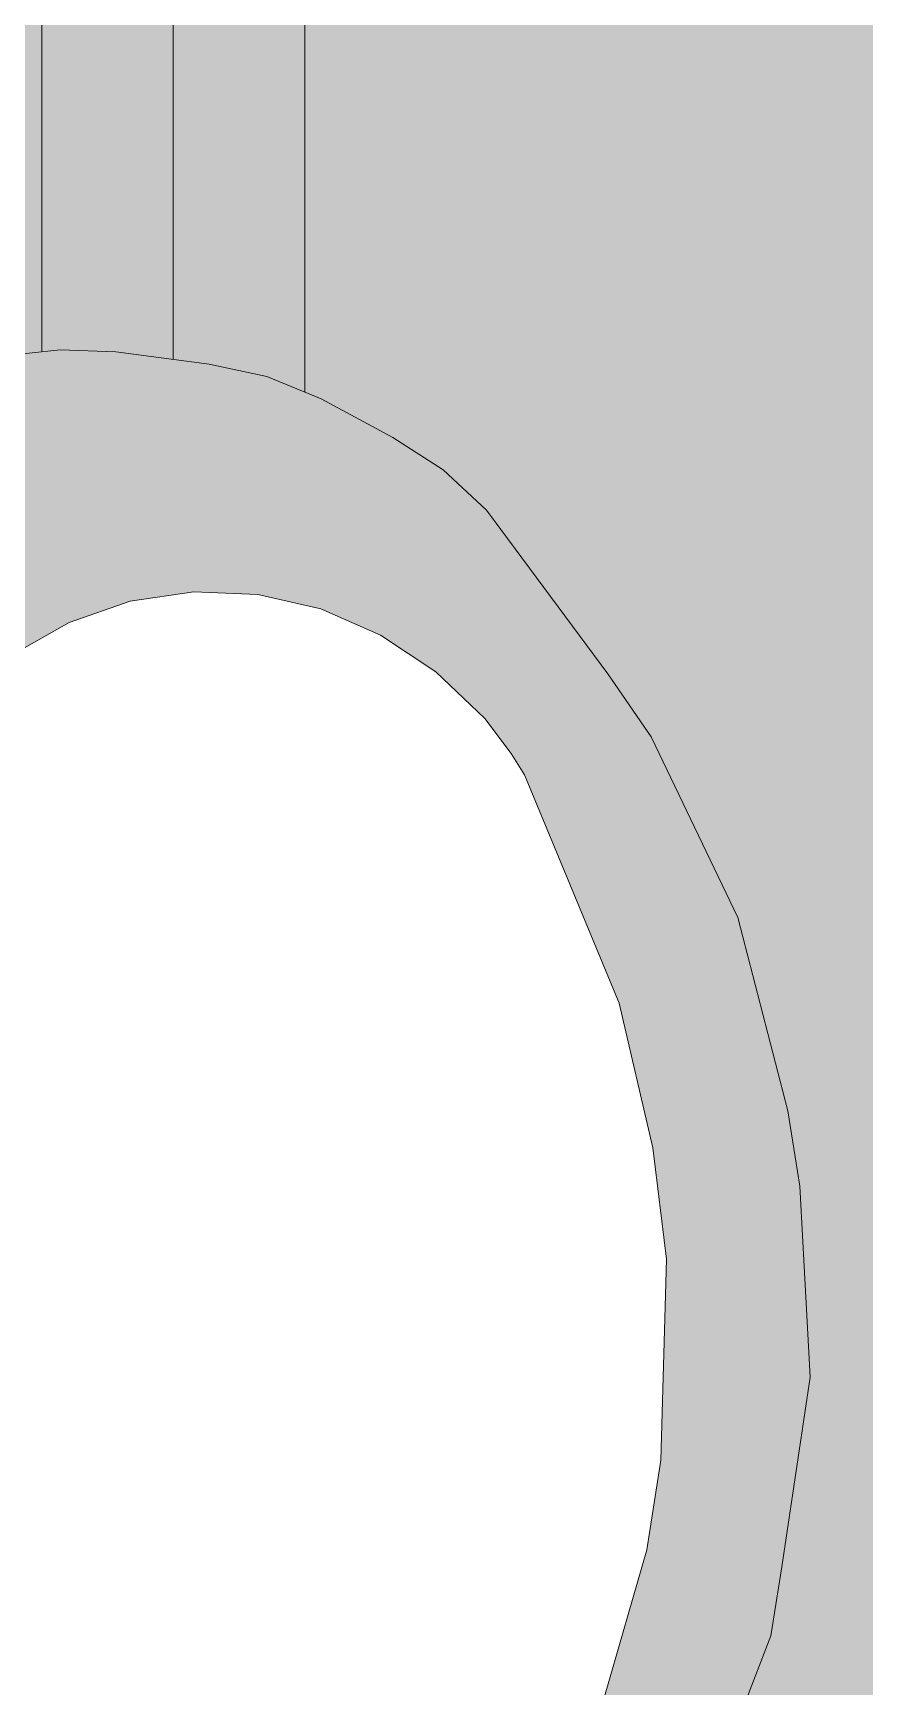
# Model space of a CAD drawing. Header units: centimetres. Extents: x -4381 to 5639, y -3920 to 4826.
# Drawn here: x 23.659 to 23.975, y 35.945 to 36.574 of the extents above; entities that cross this region are included whole.
import ezdxf
from ezdxf.xclip import XClip

# ---------------------------------------------------------------- set-up
doc = ezdxf.new("R2010")
doc.units = ezdxf.units.CM
doc.header["$MEASUREMENT"] = 0
doc.header["$XCLIPFRAME"] = 0
doc.set_wipeout_variables(frame=1)
doc.linetypes.add('Wipeout_Contour', pattern=[100, 0, -100])
for name, color, linetype in [('01- MOBILIER', 7, 'Continuous'), ('Drawing & Figure', 7, 'Continuous'), ('Structural - Bearing', 7, 'Continuous')]:
    doc.layers.add(name, color=color, linetype=linetype)
for name, color, linetype, lineweight in [('01- MOBILIER_Pen_No__1', 7, 'Continuous', 5), ('01- MOBILIER_Pen_No__101', 252, 'Continuous', 5), ('01- MOBILIER_Pen_No__147', 7, 'Continuous', 5), ('01- MOBILIER_Pen_No__18', 9, 'Continuous', 5), ('Structural - Bearing_Pen_No__1', 7, 'Continuous', 5)]:
    doc.layers.add(name, color=color, linetype=linetype, lineweight=lineweight)
for name, color, linetype, lineweight, true_color in [('01- MOBILIER_Pen_No__102', 7, 'Continuous', 5, 0xcccccc), ('01- MOBILIER_Pen_No__119', 7, 'Continuous', 5, 0xdecbcb), ('01- MOBILIER_Pen_No__186', 7, 'Continuous', 5, 0xe8e8e8), ('01- MOBILIER_Pen_No__62', 7, 'Continuous', 5, 0xaaaaaa), ('Structural - Bearing_Pen_No__102', 7, 'Continuous', 5, 0xcccccc)]:
    doc.layers.add(name, color=color, linetype=linetype, lineweight=lineweight, true_color=true_color)

# ---------------------------------------------------------------- blocks, each defined once
blk = doc.blocks.new('Drawing_8_8', base_point=(-322.57542, 32.20361))
at = {"color": 254, "linetype": 'Wipeout_Contour', "lineweight": 0, "ltscale": 173.565774}
blk.add_wipeout([(23.65482, 36.36237), (23.65085, 36.33754), (23.6725, 36.34983), (23.67615, 36.3727)], dxfattribs=at).dxf.layer = '01- MOBILIER'
at = {"color": 254, "linetype": 'Wipeout_Contour', "lineweight": 0, "ltscale": 129.916423}
blk.add_wipeout([(23.8456, 36.29186), (23.84651, 36.29423), (23.84047, 36.29997)], dxfattribs=at).dxf.layer = '01- MOBILIER'
at = {"color": 254, "linetype": 'Wipeout_Contour', "lineweight": 0, "ltscale": 129.926728}
blk.add_wipeout([(23.89963, 36.10776), (23.90851, 36.12377), (23.89443, 36.15006)], dxfattribs=at).dxf.layer = '01- MOBILIER'
at = {"color": 254, "linetype": 'Wipeout_Contour', "lineweight": 0, "ltscale": 129.694396}
blk.add_wipeout([(23.89215, 35.99731), (23.90384, 36.01399), (23.89738, 36.03134)], dxfattribs=at).dxf.layer = '01- MOBILIER'
at = {"layer": '01- MOBILIER_Pen_No__18', "linetype": 'Continuous', "ltscale": 10}
for points in [[(23.65482, 36.36237), (23.65085, 36.33754), (23.6725, 36.34983), (23.67615, 36.3727)], [(23.89215, 35.99731), (23.90384, 36.01399), (23.89738, 36.03134)]]:
    blk.add_hatch(color=256, dxfattribs=at).paths.add_polyline_path(points)
at = {"layer": '01- MOBILIER_Pen_No__186', "linetype": 'Continuous', "ltscale": 10}
for points in [[(23.8456, 36.29186), (23.84651, 36.29423), (23.84047, 36.29997)], [(23.89963, 36.10776), (23.90851, 36.12377), (23.89443, 36.15006)]]:
    blk.add_hatch(color=256, dxfattribs=at).paths.add_polyline_path(points)
at = {"color": 254, "linetype": 'Wipeout_Contour', "lineweight": 0, "ltscale": 173.571231}
blk.add_wipeout([(23.65111, 36.3861), (23.65482, 36.36237), (23.67615, 36.3727), (23.67218, 36.39808)], dxfattribs=at).dxf.layer = '01- MOBILIER'
at = {"layer": '01- MOBILIER_Pen_No__18', "linetype": 'Continuous', "ltscale": 10}
blk.add_hatch(color=256, dxfattribs=at).paths.add_polyline_path([(23.65111, 36.3861), (23.65482, 36.36237), (23.67615, 36.3727), (23.67218, 36.39808)])
at = {"color": 254, "linetype": 'Wipeout_Contour', "lineweight": 0, "ltscale": 173.635541}
blk.add_wipeout([(23.63912, 36.40358), (23.65111, 36.3861), (23.67218, 36.39808), (23.65936, 36.41678)], dxfattribs=at).dxf.layer = '01- MOBILIER'
at = {"color": 254, "linetype": 'Wipeout_Contour', "lineweight": 0, "ltscale": 173.628984}
blk.add_wipeout([(23.67615, 36.3727), (23.6725, 36.34983), (23.69571, 36.35789), (23.69922, 36.37982)], dxfattribs=at).dxf.layer = '01- MOBILIER'
at = {"layer": '01- MOBILIER_Pen_No__102', "linetype": 'Continuous', "ltscale": 10}
blk.add_hatch(color=256, dxfattribs=at).paths.add_polyline_path([(23.67615, 36.3727), (23.6725, 36.34983), (23.69571, 36.35789), (23.69922, 36.37982)])
at = {"layer": '01- MOBILIER_Pen_No__18', "linetype": 'Continuous', "ltscale": 10}
blk.add_hatch(color=256, dxfattribs=at).paths.add_polyline_path([(23.63912, 36.40358), (23.65111, 36.3861), (23.67218, 36.39808), (23.65936, 36.41678)])
at = {"color": 254, "linetype": 'Wipeout_Contour', "lineweight": 0, "ltscale": 173.661209}
blk.add_wipeout([(23.63807, 36.42823), (23.61922, 36.41428), (23.63912, 36.40358), (23.65936, 36.41678)], dxfattribs=at).dxf.layer = '01- MOBILIER'
at = {"color": 254, "linetype": 'Wipeout_Contour', "lineweight": 0, "ltscale": 173.649833}
blk.add_wipeout([(23.67218, 36.39808), (23.67615, 36.3727), (23.69922, 36.37982), (23.695, 36.40679)], dxfattribs=at).dxf.layer = '01- MOBILIER'
at = {"layer": '01- MOBILIER_Pen_No__102', "linetype": 'Continuous', "ltscale": 10}
blk.add_hatch(color=256, dxfattribs=at).paths.add_polyline_path([(23.67218, 36.39808), (23.67615, 36.3727), (23.69922, 36.37982), (23.695, 36.40679)])
at = {"layer": '01- MOBILIER_Pen_No__18', "linetype": 'Continuous', "ltscale": 10}
blk.add_hatch(color=256, dxfattribs=at).paths.add_polyline_path([(23.63807, 36.42823), (23.61922, 36.41428), (23.63912, 36.40358), (23.65936, 36.41678)])
at = {"color": 254, "linetype": 'Wipeout_Contour', "lineweight": 0, "ltscale": 173.715912}
blk.add_wipeout([(23.65936, 36.41678), (23.67218, 36.39808), (23.695, 36.40679), (23.68137, 36.42665)], dxfattribs=at).dxf.layer = '01- MOBILIER'
at = {"color": 254, "linetype": 'Wipeout_Contour', "lineweight": 0, "ltscale": 173.672406}
blk.add_wipeout([(23.69922, 36.37982), (23.69571, 36.35789), (23.71984, 36.36147), (23.72337, 36.38352)], dxfattribs=at).dxf.layer = '01- MOBILIER'
at = {"layer": '01- MOBILIER_Pen_No__102', "linetype": 'Continuous', "ltscale": 10}
blk.add_hatch(color=256, dxfattribs=at).paths.add_polyline_path([(23.65936, 36.41678), (23.67218, 36.39808), (23.695, 36.40679), (23.68137, 36.42665)])
at = {"layer": '01- MOBILIER_Pen_No__186', "linetype": 'Continuous', "ltscale": 10}
blk.add_hatch(color=256, dxfattribs=at).paths.add_polyline_path([(23.69922, 36.37982), (23.69571, 36.35789), (23.71984, 36.36147), (23.72337, 36.38352)])
at = {"color": 254, "linetype": 'Wipeout_Contour', "lineweight": 0, "ltscale": 173.740877}
blk.add_wipeout([(23.65875, 36.43882), (23.63807, 36.42823), (23.65936, 36.41678), (23.68137, 36.42665)], dxfattribs=at).dxf.layer = '01- MOBILIER'
at = {"color": 254, "linetype": 'Wipeout_Contour', "lineweight": 0, "ltscale": 173.721045}
blk.add_wipeout([(23.695, 36.40679), (23.69922, 36.37982), (23.72337, 36.38352), (23.71892, 36.41197)], dxfattribs=at).dxf.layer = '01- MOBILIER'
at = {"layer": '01- MOBILIER_Pen_No__102', "linetype": 'Continuous', "ltscale": 10}
blk.add_hatch(color=256, dxfattribs=at).paths.add_polyline_path([(23.65875, 36.43882), (23.63807, 36.42823), (23.65936, 36.41678), (23.68137, 36.42665)])
at = {"layer": '01- MOBILIER_Pen_No__186', "linetype": 'Continuous', "ltscale": 10}
blk.add_hatch(color=256, dxfattribs=at).paths.add_polyline_path([(23.695, 36.40679), (23.69922, 36.37982), (23.72337, 36.38352), (23.71892, 36.41197)])
at = {"color": 254, "linetype": 'Wipeout_Contour', "lineweight": 0, "ltscale": 173.729701}
blk.add_wipeout([(23.60897, 36.43209), (23.63807, 36.42823), (23.65875, 36.43882), (23.62782, 36.44292)], dxfattribs=at).dxf.layer = '01- MOBILIER'
at = {"color": 254, "linetype": 'Wipeout_Contour', "lineweight": 0, "ltscale": 173.788326}
blk.add_wipeout([(23.68137, 36.42665), (23.695, 36.40679), (23.71892, 36.41197), (23.70454, 36.43293)], dxfattribs=at).dxf.layer = '01- MOBILIER'
at = {"color": 254, "linetype": 'Wipeout_Contour', "lineweight": 0, "ltscale": 173.766401}
blk.add_wipeout([(23.72337, 36.38352), (23.71984, 36.36147), (23.7442, 36.36049), (23.74791, 36.3837)], dxfattribs=at).dxf.layer = '01- MOBILIER'
at = {"layer": '01- MOBILIER_Pen_No__18', "linetype": 'Continuous', "ltscale": 10}
blk.add_hatch(color=256, dxfattribs=at).paths.add_polyline_path([(23.60897, 36.43209), (23.63807, 36.42823), (23.65875, 36.43882), (23.62782, 36.44292)])
at = {"layer": '01- MOBILIER_Pen_No__186', "linetype": 'Continuous', "ltscale": 10}
for points in [[(23.68137, 36.42665), (23.695, 36.40679), (23.71892, 36.41197), (23.70454, 36.43293)], [(23.72337, 36.38352), (23.71984, 36.36147), (23.7442, 36.36049), (23.74791, 36.3837)]]:
    blk.add_hatch(color=256, dxfattribs=at).paths.add_polyline_path(points)
at = {"color": 254, "linetype": 'Wipeout_Contour', "lineweight": 0, "ltscale": 173.811824}
blk.add_wipeout([(23.68067, 36.44577), (23.65875, 36.43882), (23.68137, 36.42665), (23.70454, 36.43293)], dxfattribs=at).dxf.layer = '01- MOBILIER'
at = {"color": 254, "linetype": 'Wipeout_Contour', "lineweight": 0, "ltscale": 173.783013}
blk.add_wipeout([(23.71892, 36.41197), (23.72337, 36.38352), (23.74791, 36.3837), (23.74325, 36.41348)], dxfattribs=at).dxf.layer = '01- MOBILIER'
at = {"layer": '01- MOBILIER_Pen_No__119', "linetype": 'Continuous', "ltscale": 10}
blk.add_hatch(color=256, dxfattribs=at).paths.add_polyline_path([(23.68067, 36.44577), (23.65875, 36.43882), (23.68137, 36.42665), (23.70454, 36.43293)])
at = {"layer": '01- MOBILIER_Pen_No__186', "linetype": 'Continuous', "ltscale": 10}
blk.add_hatch(color=256, dxfattribs=at).paths.add_polyline_path([(23.71892, 36.41197), (23.72337, 36.38352), (23.74791, 36.3837), (23.74325, 36.41348)])
at = {"color": 254, "linetype": 'Wipeout_Contour', "lineweight": 0, "ltscale": 173.797276}
blk.add_wipeout([(23.62782, 36.44292), (23.65875, 36.43882), (23.68067, 36.44577), (23.64805, 36.45009)], dxfattribs=at).dxf.layer = '01- MOBILIER'
at = {"color": 254, "linetype": 'Wipeout_Contour', "lineweight": 0, "ltscale": 173.850823}
blk.add_wipeout([(23.70454, 36.43293), (23.71892, 36.41197), (23.74325, 36.41348), (23.7282, 36.43543)], dxfattribs=at).dxf.layer = '01- MOBILIER'
at = {"color": 254, "linetype": 'Wipeout_Contour', "lineweight": 0, "ltscale": 173.846924}
blk.add_wipeout([(23.74791, 36.3837), (23.7442, 36.36049), (23.7681, 36.35496), (23.77216, 36.38035)], dxfattribs=at).dxf.layer = '01- MOBILIER'
at = {"layer": '01- MOBILIER_Pen_No__102', "linetype": 'Continuous', "ltscale": 10}
blk.add_hatch(color=256, dxfattribs=at).paths.add_polyline_path([(23.62782, 36.44292), (23.65875, 36.43882), (23.68067, 36.44577), (23.64805, 36.45009)])
at = {"layer": '01- MOBILIER_Pen_No__186', "linetype": 'Continuous', "ltscale": 10}
for points in [[(23.70454, 36.43293), (23.71892, 36.41197), (23.74325, 36.41348), (23.7282, 36.43543)], [(23.74791, 36.3837), (23.7442, 36.36049), (23.7681, 36.35496), (23.77216, 36.38035)]]:
    blk.add_hatch(color=256, dxfattribs=at).paths.add_polyline_path(points)
at = {"color": 254, "linetype": 'Wipeout_Contour', "lineweight": 0, "ltscale": 173.871804}
blk.add_wipeout([(23.70322, 36.44886), (23.68067, 36.44577), (23.70454, 36.43293), (23.7282, 36.43543)], dxfattribs=at).dxf.layer = '01- MOBILIER'
at = {"color": 254, "linetype": 'Wipeout_Contour', "lineweight": 0, "ltscale": 173.897261}
blk.add_wipeout([(23.74325, 36.41348), (23.74791, 36.3837), (23.77216, 36.38035), (23.76732, 36.41128)], dxfattribs=at).dxf.layer = '01- MOBILIER'
at = {"layer": '01- MOBILIER_Pen_No__186', "linetype": 'Continuous', "ltscale": 10}
for points in [[(23.70322, 36.44886), (23.68067, 36.44577), (23.70454, 36.43293), (23.7282, 36.43543)], [(23.74325, 36.41348), (23.74791, 36.3837), (23.77216, 36.38035), (23.76732, 36.41128)]]:
    blk.add_hatch(color=256, dxfattribs=at).paths.add_polyline_path(points)
at = {"color": 254, "linetype": 'Wipeout_Contour', "lineweight": 0, "ltscale": 173.850981}
blk.add_wipeout([(23.64805, 36.45009), (23.68067, 36.44577), (23.70322, 36.44886), (23.66906, 36.45339)], dxfattribs=at).dxf.layer = '01- MOBILIER'
at = {"color": 254, "linetype": 'Wipeout_Contour', "lineweight": 0, "ltscale": 173.965244}
blk.add_wipeout([(23.75169, 36.43407), (23.7282, 36.43543), (23.74325, 36.41348), (23.76732, 36.41128)], dxfattribs=at).dxf.layer = '01- MOBILIER'
at = {"color": 254, "linetype": 'Wipeout_Contour', "lineweight": 0, "ltscale": 173.889874}
blk.add_wipeout([(23.77216, 36.38035), (23.7681, 36.35496), (23.79087, 36.34504), (23.79543, 36.37358)], dxfattribs=at).dxf.layer = '01- MOBILIER'
at = {"layer": '01- MOBILIER', "linetype": 'Continuous', "lineweight": 0, "ltscale": 10, "true_color": 0xffffff}
blk.add_hatch(color=7, dxfattribs=at).paths.add_polyline_path([(23.77216, 36.38035), (23.7681, 36.35496), (23.79087, 36.34504), (23.79543, 36.37358)])
at = {"layer": '01- MOBILIER_Pen_No__119', "linetype": 'Continuous', "ltscale": 10}
blk.add_hatch(color=256, dxfattribs=at).paths.add_polyline_path([(23.64805, 36.45009), (23.68067, 36.44577), (23.70322, 36.44886), (23.66906, 36.45339)])
at = {"layer": '01- MOBILIER_Pen_No__186', "linetype": 'Continuous', "ltscale": 10}
blk.add_hatch(color=256, dxfattribs=at).paths.add_polyline_path([(23.75169, 36.43407), (23.7282, 36.43543), (23.74325, 36.41348), (23.76732, 36.41128)])
at = {"color": 254, "linetype": 'Wipeout_Contour', "lineweight": 0, "ltscale": 173.779331}
blk.add_wipeout([(23.60764, 36.44577), (23.64805, 36.45009), (23.66906, 36.45339), (23.62677, 36.44886)], dxfattribs=at).dxf.layer = '01- MOBILIER'
at = {"color": 254, "linetype": 'Wipeout_Contour', "lineweight": 0, "ltscale": 173.98258}
blk.add_wipeout([(23.70322, 36.44886), (23.7282, 36.43543), (23.75169, 36.43407), (23.72575, 36.44803)], dxfattribs=at).dxf.layer = '01- MOBILIER'
at = {"color": 254, "linetype": 'Wipeout_Contour', "lineweight": 0, "ltscale": 173.923704}
blk.add_wipeout([(23.76732, 36.41128), (23.77216, 36.38035), (23.79543, 36.37358), (23.79045, 36.40543)], dxfattribs=at).dxf.layer = '01- MOBILIER'
at = {"layer": '01- MOBILIER', "linetype": 'Continuous', "lineweight": 0, "ltscale": 10, "true_color": 0xffffff}
blk.add_hatch(color=7, dxfattribs=at).paths.add_polyline_path([(23.76732, 36.41128), (23.77216, 36.38035), (23.79543, 36.37358), (23.79045, 36.40543)])
at = {"layer": '01- MOBILIER_Pen_No__102', "linetype": 'Continuous', "ltscale": 10}
blk.add_hatch(color=256, dxfattribs=at).paths.add_polyline_path([(23.60764, 36.44577), (23.64805, 36.45009), (23.66906, 36.45339), (23.62677, 36.44886)])
at = {"layer": '01- MOBILIER_Pen_No__186', "linetype": 'Continuous', "ltscale": 10}
blk.add_hatch(color=256, dxfattribs=at).paths.add_polyline_path([(23.70322, 36.44886), (23.7282, 36.43543), (23.75169, 36.43407), (23.72575, 36.44803)])
at = {"color": 254, "linetype": 'Wipeout_Contour', "lineweight": 0, "ltscale": 173.946598}
blk.add_wipeout([(23.66906, 36.45339), (23.70322, 36.44886), (23.72575, 36.44803), (23.69028, 36.45273)], dxfattribs=at).dxf.layer = '01- MOBILIER'
at = {"color": 254, "linetype": 'Wipeout_Contour', "lineweight": 0, "ltscale": 173.992268}
blk.add_wipeout([(23.77435, 36.42891), (23.75169, 36.43407), (23.76732, 36.41128), (23.79045, 36.40543)], dxfattribs=at).dxf.layer = '01- MOBILIER'
at = {"color": 254, "linetype": 'Wipeout_Contour', "lineweight": 0, "ltscale": 173.911395}
blk.add_wipeout([(23.79543, 36.37358), (23.79087, 36.34504), (23.81186, 36.33101), (23.81707, 36.36356)], dxfattribs=at).dxf.layer = '01- MOBILIER'
at = {"layer": '01- MOBILIER', "linetype": 'Continuous', "lineweight": 0, "ltscale": 10, "true_color": 0xffffff}
blk.add_hatch(color=7, dxfattribs=at).paths.add_polyline_path([(23.79543, 36.37358), (23.79087, 36.34504), (23.81186, 36.33101), (23.81707, 36.36356)])
at = {"layer": '01- MOBILIER_Pen_No__186', "linetype": 'Continuous', "ltscale": 10}
for points in [[(23.66906, 36.45339), (23.70322, 36.44886), (23.72575, 36.44803), (23.69028, 36.45273)], [(23.77435, 36.42891), (23.75169, 36.43407), (23.76732, 36.41128), (23.79045, 36.40543)]]:
    blk.add_hatch(color=256, dxfattribs=at).paths.add_polyline_path(points)
at = {"color": 254, "linetype": 'Wipeout_Contour', "lineweight": 0, "ltscale": 174.008115}
blk.add_wipeout([(23.72575, 36.44803), (23.75169, 36.43407), (23.77435, 36.42891), (23.74763, 36.44328)], dxfattribs=at).dxf.layer = '01- MOBILIER'
at = {"color": 254, "linetype": 'Wipeout_Contour', "lineweight": 0, "ltscale": 173.937467}
blk.add_wipeout([(23.79045, 36.40543), (23.79543, 36.37358), (23.81707, 36.36356), (23.81198, 36.3961)], dxfattribs=at).dxf.layer = '01- MOBILIER'
at = {"layer": '01- MOBILIER', "linetype": 'Continuous', "lineweight": 0, "ltscale": 10, "true_color": 0xffffff}
blk.add_hatch(color=7, dxfattribs=at).paths.add_polyline_path([(23.79045, 36.40543), (23.79543, 36.37358), (23.81707, 36.36356), (23.81198, 36.3961)])
at = {"layer": '01- MOBILIER_Pen_No__186', "linetype": 'Continuous', "ltscale": 10}
blk.add_hatch(color=256, dxfattribs=at).paths.add_polyline_path([(23.72575, 36.44803), (23.75169, 36.43407), (23.77435, 36.42891), (23.74763, 36.44328)])
at = {"color": 254, "linetype": 'Wipeout_Contour', "lineweight": 0, "ltscale": 174.006892}
blk.add_wipeout([(23.79553, 36.42008), (23.77435, 36.42891), (23.79045, 36.40543), (23.81198, 36.3961)], dxfattribs=at).dxf.layer = '01- MOBILIER'
at = {"color": 254, "linetype": 'Wipeout_Contour', "lineweight": 0, "ltscale": 173.913517}
blk.add_wipeout([(23.81707, 36.36356), (23.81186, 36.33101), (23.83048, 36.31327), (23.83645, 36.35059)], dxfattribs=at).dxf.layer = '01- MOBILIER'
at = {"layer": '01- MOBILIER', "linetype": 'Continuous', "lineweight": 0, "ltscale": 10, "true_color": 0xffffff}
blk.add_hatch(color=7, dxfattribs=at).paths.add_polyline_path([(23.81707, 36.36356), (23.81186, 36.33101), (23.83048, 36.31327), (23.83645, 36.35059)])
at = {"layer": '01- MOBILIER_Pen_No__186', "linetype": 'Continuous', "ltscale": 10}
blk.add_hatch(color=256, dxfattribs=at).paths.add_polyline_path([(23.79553, 36.42008), (23.77435, 36.42891), (23.79045, 36.40543), (23.81198, 36.3961)])
at = {"color": 254, "linetype": 'Wipeout_Contour', "lineweight": 0, "ltscale": 174.022873}
blk.add_wipeout([(23.74763, 36.44328), (23.77435, 36.42891), (23.79553, 36.42008), (23.76824, 36.43476)], dxfattribs=at).dxf.layer = '01- MOBILIER'
at = {"color": 254, "linetype": 'Wipeout_Contour', "lineweight": 0, "ltscale": 173.937327}
blk.add_wipeout([(23.81198, 36.3961), (23.81707, 36.36356), (23.83645, 36.35059), (23.83129, 36.38355)], dxfattribs=at).dxf.layer = '01- MOBILIER'
at = {"layer": '01- MOBILIER', "linetype": 'Continuous', "lineweight": 0, "ltscale": 10, "true_color": 0xffffff}
blk.add_hatch(color=7, dxfattribs=at).paths.add_polyline_path([(23.81198, 36.3961), (23.81707, 36.36356), (23.83645, 36.35059), (23.83129, 36.38355)])
at = {"layer": '01- MOBILIER_Pen_No__186', "linetype": 'Continuous', "ltscale": 10}
blk.add_hatch(color=256, dxfattribs=at).paths.add_polyline_path([(23.74763, 36.44328), (23.77435, 36.42891), (23.79553, 36.42008), (23.76824, 36.43476)])
at = {"color": 254, "linetype": 'Wipeout_Contour', "lineweight": 0, "ltscale": 174.007422}
blk.add_wipeout([(23.81464, 36.40783), (23.79553, 36.42008), (23.81198, 36.3961), (23.83129, 36.38355)], dxfattribs=at).dxf.layer = '01- MOBILIER'
at = {"color": 254, "linetype": 'Wipeout_Contour', "lineweight": 0, "ltscale": 216.994851}
blk.add_wipeout([(23.83645, 36.35059), (23.83048, 36.31327), (23.84047, 36.29997), (23.84651, 36.29423), (23.85304, 36.33503)], dxfattribs=at).dxf.layer = '01- MOBILIER'
at = {"layer": '01- MOBILIER_Pen_No__186', "linetype": 'Continuous', "ltscale": 10}
for points in [[(23.81464, 36.40783), (23.79553, 36.42008), (23.81198, 36.3961), (23.83129, 36.38355)], [(23.83645, 36.35059), (23.83048, 36.31327), (23.84047, 36.29997), (23.84651, 36.29423), (23.85304, 36.33503)]]:
    blk.add_hatch(color=256, dxfattribs=at).paths.add_polyline_path(points)
at = {"color": 254, "linetype": 'Wipeout_Contour', "lineweight": 0, "ltscale": 173.922643}
blk.add_wipeout([(23.83129, 36.38355), (23.83645, 36.35059), (23.85304, 36.33503), (23.84786, 36.36813)], dxfattribs=at).dxf.layer = '01- MOBILIER'
at = {"color": 254, "linetype": 'Wipeout_Contour', "lineweight": 0, "ltscale": 173.98804}
blk.add_wipeout([(23.84651, 36.29423), (23.8456, 36.29186), (23.88159, 36.20509), (23.89243, 36.23352)], dxfattribs=at).dxf.layer = '01- MOBILIER'
at = {"layer": '01- MOBILIER_Pen_No__186', "linetype": 'Continuous', "ltscale": 10}
for points in [[(23.83129, 36.38355), (23.83645, 36.35059), (23.85304, 36.33503), (23.84786, 36.36813)], [(23.84651, 36.29423), (23.8456, 36.29186), (23.88159, 36.20509), (23.89243, 36.23352)]]:
    blk.add_hatch(color=256, dxfattribs=at).paths.add_polyline_path(points)
at = {"color": 254, "linetype": 'Wipeout_Contour', "lineweight": 0, "ltscale": 173.99301}
blk.add_wipeout([(23.83113, 36.39251), (23.81464, 36.40783), (23.83129, 36.38355), (23.84786, 36.36813)], dxfattribs=at).dxf.layer = '01- MOBILIER'
at = {"color": 254, "linetype": 'Wipeout_Contour', "lineweight": 0, "ltscale": 173.729114}
blk.add_wipeout([(23.85304, 36.33503), (23.84651, 36.29423), (23.89243, 36.23352), (23.89886, 36.2737)], dxfattribs=at).dxf.layer = '01- MOBILIER'
at = {"layer": '01- MOBILIER_Pen_No__186', "linetype": 'Continuous', "ltscale": 10}
for points in [[(23.83113, 36.39251), (23.81464, 36.40783), (23.83129, 36.38355), (23.84786, 36.36813)], [(23.85304, 36.33503), (23.84651, 36.29423), (23.89243, 36.23352), (23.89886, 36.2737)]]:
    blk.add_hatch(color=256, dxfattribs=at).paths.add_polyline_path(points)
at = {"color": 254, "linetype": 'Wipeout_Contour', "lineweight": 0, "ltscale": 173.853149}
blk.add_wipeout([(23.89376, 36.30629), (23.84786, 36.36813), (23.85304, 36.33503), (23.89886, 36.2737)], dxfattribs=at).dxf.layer = '01- MOBILIER'
at = {"color": 254, "linetype": 'Wipeout_Contour', "lineweight": 0, "ltscale": 216.890095}
blk.add_wipeout([(23.89243, 36.23352), (23.88159, 36.20509), (23.89443, 36.15006), (23.90851, 36.12377), (23.92545, 36.16818)], dxfattribs=at).dxf.layer = '01- MOBILIER'
at = {"layer": '01- MOBILIER_Pen_No__186', "linetype": 'Continuous', "ltscale": 10}
for points in [[(23.89376, 36.30629), (23.84786, 36.36813), (23.85304, 36.33503), (23.89886, 36.2737)], [(23.89243, 36.23352), (23.88159, 36.20509), (23.89443, 36.15006), (23.90851, 36.12377), (23.92545, 36.16818)]]:
    blk.add_hatch(color=256, dxfattribs=at).paths.add_polyline_path(points)
at = {"color": 254, "linetype": 'Wipeout_Contour', "lineweight": 0, "ltscale": 173.923173}
blk.add_wipeout([(23.87729, 36.33031), (23.83113, 36.39251), (23.84786, 36.36813), (23.89376, 36.30629)], dxfattribs=at).dxf.layer = '01- MOBILIER'
at = {"color": 254, "linetype": 'Wipeout_Contour', "lineweight": 0, "ltscale": 173.590432}
blk.add_wipeout([(23.89886, 36.2737), (23.89243, 36.23352), (23.92545, 36.16818), (23.93158, 36.20652)], dxfattribs=at).dxf.layer = '01- MOBILIER'
at = {"color": 254, "linetype": 'Wipeout_Contour', "lineweight": 0, "ltscale": 216.785186}
blk.add_wipeout([(23.90851, 36.12377), (23.89963, 36.10776), (23.89738, 36.03134), (23.90384, 36.01399), (23.92895, 36.05928)], dxfattribs=at).dxf.layer = '01- MOBILIER'
at = {"layer": '01- MOBILIER_Pen_No__102', "linetype": 'Continuous', "ltscale": 10}
blk.add_hatch(color=256, dxfattribs=at).paths.add_polyline_path([(23.90851, 36.12377), (23.89963, 36.10776), (23.89738, 36.03134), (23.90384, 36.01399), (23.92895, 36.05928)])
at = {"layer": '01- MOBILIER_Pen_No__186', "linetype": 'Continuous', "ltscale": 10}
for points in [[(23.87729, 36.33031), (23.83113, 36.39251), (23.84786, 36.36813), (23.89376, 36.30629)], [(23.89886, 36.2737), (23.89243, 36.23352), (23.92545, 36.16818), (23.93158, 36.20652)]]:
    blk.add_hatch(color=256, dxfattribs=at).paths.add_polyline_path(points)
at = {"color": 254, "linetype": 'Wipeout_Contour', "lineweight": 0, "ltscale": 173.712425}
blk.add_wipeout([(23.92672, 36.23762), (23.89376, 36.30629), (23.89886, 36.2737), (23.93158, 36.20652)], dxfattribs=at).dxf.layer = '01- MOBILIER'
at = {"color": 254, "linetype": 'Wipeout_Contour', "lineweight": 0, "ltscale": 173.237025}
blk.add_wipeout([(23.92545, 36.16818), (23.90851, 36.12377), (23.92895, 36.05928), (23.94457, 36.10021)], dxfattribs=at).dxf.layer = '01- MOBILIER'
at = {"color": 254, "linetype": 'Wipeout_Contour', "lineweight": 0, "ltscale": 216.002937}
blk.add_wipeout([(23.90384, 36.01399), (23.89215, 35.99731), (23.87606, 35.94149), (23.88325, 35.91271), (23.91317, 35.9554)], dxfattribs=at).dxf.layer = '01- MOBILIER'
at = {"layer": '01- MOBILIER_Pen_No__119', "linetype": 'Continuous', "ltscale": 10}
blk.add_hatch(color=256, dxfattribs=at).paths.add_polyline_path([(23.92545, 36.16818), (23.90851, 36.12377), (23.92895, 36.05928), (23.94457, 36.10021)])
at = {"layer": '01- MOBILIER_Pen_No__186', "linetype": 'Continuous', "ltscale": 10}
blk.add_hatch(color=256, dxfattribs=at).paths.add_polyline_path([(23.92672, 36.23762), (23.89376, 36.30629), (23.89886, 36.2737), (23.93158, 36.20652)])
at = {"layer": '01- MOBILIER_Pen_No__62', "linetype": 'Continuous', "ltscale": 10}
blk.add_hatch(color=256, dxfattribs=at).paths.add_polyline_path([(23.90384, 36.01399), (23.89215, 35.99731), (23.87606, 35.94149), (23.88325, 35.91271), (23.91317, 35.9554)])
at = {"color": 254, "linetype": 'Wipeout_Contour', "lineweight": 0, "ltscale": 173.405369}
blk.add_wipeout([(23.92545, 36.16818), (23.94457, 36.10021), (23.95022, 36.13555), (23.93158, 36.20652)], dxfattribs=at).dxf.layer = '01- MOBILIER'
at = {"color": 254, "linetype": 'Wipeout_Contour', "lineweight": 0, "ltscale": 172.825053}
blk.add_wipeout([(23.92895, 36.05928), (23.90384, 36.01399), (23.91317, 35.9554), (23.93538, 35.99546)], dxfattribs=at).dxf.layer = '01- MOBILIER'
at = {"layer": '01- MOBILIER_Pen_No__119', "linetype": 'Continuous', "ltscale": 10}
blk.add_hatch(color=256, dxfattribs=at).paths.add_polyline_path([(23.92545, 36.16818), (23.94457, 36.10021), (23.95022, 36.13555), (23.93158, 36.20652)])
at = {"layer": '01- MOBILIER_Pen_No__18', "linetype": 'Continuous', "ltscale": 10}
blk.add_hatch(color=256, dxfattribs=at).paths.add_polyline_path([(23.92895, 36.05928), (23.90384, 36.01399), (23.91317, 35.9554), (23.93538, 35.99546)])
at = {"color": 254, "linetype": 'Wipeout_Contour', "lineweight": 0, "ltscale": 173.522135}
blk.add_wipeout([(23.94574, 36.16421), (23.92672, 36.23762), (23.93158, 36.20652), (23.95022, 36.13555)], dxfattribs=at).dxf.layer = '01- MOBILIER'
at = {"color": 254, "linetype": 'Wipeout_Contour', "lineweight": 0, "ltscale": 173.008021}
blk.add_wipeout([(23.94457, 36.10021), (23.92895, 36.05928), (23.93538, 35.99546), (23.9492, 36.03167)], dxfattribs=at).dxf.layer = '01- MOBILIER'
at = {"color": 254, "linetype": 'Wipeout_Contour', "lineweight": 0, "ltscale": 172.549763}
blk.add_wipeout([(23.91317, 35.9554), (23.88325, 35.91271), (23.88386, 35.86482), (23.90897, 35.90065)], dxfattribs=at).dxf.layer = '01- MOBILIER'
at = {"layer": '01- MOBILIER_Pen_No__101', "linetype": 'Continuous', "ltscale": 10}
blk.add_hatch(color=256, dxfattribs=at).paths.add_polyline_path([(23.91317, 35.9554), (23.88325, 35.91271), (23.88386, 35.86482), (23.90897, 35.90065)])
at = {"layer": '01- MOBILIER_Pen_No__102', "linetype": 'Continuous', "ltscale": 10}
blk.add_hatch(color=256, dxfattribs=at).paths.add_polyline_path([(23.94574, 36.16421), (23.92672, 36.23762), (23.93158, 36.20652), (23.95022, 36.13555)])
at = {"layer": '01- MOBILIER_Pen_No__18', "linetype": 'Continuous', "ltscale": 10}
blk.add_hatch(color=256, dxfattribs=at).paths.add_polyline_path([(23.94457, 36.10021), (23.92895, 36.05928), (23.93538, 35.99546), (23.9492, 36.03167)])
at = {"color": 254, "linetype": 'Wipeout_Contour', "lineweight": 0, "ltscale": 173.163658}
blk.add_wipeout([(23.94457, 36.10021), (23.9492, 36.03167), (23.9542, 36.06293), (23.95022, 36.13555)], dxfattribs=at).dxf.layer = '01- MOBILIER'
at = {"color": 254, "linetype": 'Wipeout_Contour', "lineweight": 0, "ltscale": 172.743393}
blk.add_wipeout([(23.93538, 35.99546), (23.91317, 35.9554), (23.90897, 35.90065), (23.92761, 35.93426)], dxfattribs=at).dxf.layer = '01- MOBILIER'
at = {"layer": '01- MOBILIER_Pen_No__18', "linetype": 'Continuous', "ltscale": 10}
blk.add_hatch(color=256, dxfattribs=at).paths.add_polyline_path([(23.94457, 36.10021), (23.9492, 36.03167), (23.9542, 36.06293), (23.95022, 36.13555)])
at = {"layer": '01- MOBILIER_Pen_No__62', "linetype": 'Continuous', "ltscale": 10}
blk.add_hatch(color=256, dxfattribs=at).paths.add_polyline_path([(23.93538, 35.99546), (23.91317, 35.9554), (23.90897, 35.90065), (23.92761, 35.93426)])
at = {"color": 254, "linetype": 'Wipeout_Contour', "lineweight": 0, "ltscale": 172.885235}
blk.add_wipeout([(23.93538, 35.99546), (23.92761, 35.93426), (23.9392, 35.96464), (23.9492, 36.03167)], dxfattribs=at).dxf.layer = '01- MOBILIER'
at = {"layer": '01- MOBILIER_Pen_No__62', "linetype": 'Continuous', "ltscale": 10}
blk.add_hatch(color=256, dxfattribs=at).paths.add_polyline_path([(23.93538, 35.99546), (23.92761, 35.93426), (23.9392, 35.96464), (23.9492, 36.03167)])
at = {"color": 254, "linetype": 'Wipeout_Contour', "lineweight": 0, "ltscale": 172.989562}
blk.add_wipeout([(23.9392, 35.96464), (23.9434, 35.99087), (23.9542, 36.06293), (23.9492, 36.03167)], dxfattribs=at).dxf.layer = '01- MOBILIER'
at = {"layer": '01- MOBILIER_Pen_No__62', "linetype": 'Continuous', "ltscale": 10}
blk.add_hatch(color=256, dxfattribs=at).paths.add_polyline_path([(23.9392, 35.96464), (23.9434, 35.99087), (23.9542, 36.06293), (23.9492, 36.03167)])
at = {"color": 254, "linetype": 'Wipeout_Contour', "lineweight": 0, "ltscale": 2492.401772}
blk.add_wipeout([(22.63205, 35.70361), (23.22445, 35.70361), (23.17577, 35.71922), (23.12363, 35.75043), (23.12617, 35.75043), (23.10453, 35.77039), (23.09112, 35.78834), (23.07446, 35.81262), (23.06472, 35.8324), (23.05885, 35.85354), (23.05387, 35.8854), (23.05218, 35.90639), (23.05462, 35.9273), (23.06049, 35.96402), (23.06673, 35.98263), (23.08223, 36.02326), (23.10715, 36.06821), (23.11512, 36.08095), (23.14696, 36.12636), (23.18603, 36.1732), (23.23116, 36.22004), (23.28098, 36.26545), (23.33397, 36.30806), (23.38852, 36.34657), (23.44298, 36.37982), (23.49568, 36.40679), (23.54503, 36.42665), (23.5607, 36.43293), (23.60764, 36.44577), (23.62677, 36.44886), (23.66906, 36.45339), (23.69028, 36.45273), (23.72575, 36.44803), (23.74763, 36.44328), (23.76824, 36.43476), (23.79553, 36.42008), (23.81464, 36.40783), (23.83113, 36.39251), (23.87729, 36.33031), (23.89376, 36.30629), (23.92672, 36.23762), (23.94574, 36.16421), (23.95022, 36.13555), (23.9542, 36.06293), (23.9434, 35.99087), (23.9392, 35.96464), (23.92761, 35.93426), (23.90587, 35.87753), (23.89137, 35.85138), (23.87184, 35.82352), (23.84754, 35.79005), (23.83113, 35.77039), (23.81219, 35.75073), (23.7599, 35.71922), (23.71122, 35.70361), (24.31205, 35.70361), (24.31205, 36.70361), (22.63205, 36.70361)], dxfattribs=at).dxf.layer = 'Structural - Bearing'
at = {"layer": 'Structural - Bearing_Pen_No__102', "linetype": 'Continuous', "ltscale": 10}
blk.add_hatch(color=256, dxfattribs=at).paths.add_polyline_path([(22.63205, 35.70361), (23.22445, 35.70361), (23.17577, 35.71922), (23.12363, 35.75043), (23.12617, 35.75043), (23.10453, 35.77039), (23.09112, 35.78834), (23.07446, 35.81262), (23.06472, 35.8324), (23.05885, 35.85354), (23.05387, 35.8854), (23.05218, 35.90639), (23.05462, 35.9273), (23.06049, 35.96402), (23.06673, 35.98263), (23.08223, 36.02326), (23.10715, 36.06821), (23.11512, 36.08095), (23.14696, 36.12636), (23.18603, 36.1732), (23.23116, 36.22004), (23.28098, 36.26545), (23.33397, 36.30806), (23.38852, 36.34657), (23.44298, 36.37982), (23.49568, 36.40679), (23.54503, 36.42665), (23.5607, 36.43293), (23.60764, 36.44577), (23.62677, 36.44886), (23.66906, 36.45339), (23.69028, 36.45273), (23.72575, 36.44803), (23.74763, 36.44328), (23.76824, 36.43476), (23.79553, 36.42008), (23.81464, 36.40783), (23.83113, 36.39251), (23.87729, 36.33031), (23.89376, 36.30629), (23.92672, 36.23762), (23.94574, 36.16421), (23.95022, 36.13555), (23.9542, 36.06293), (23.9434, 35.99087), (23.9392, 35.96464), (23.92761, 35.93426), (23.90587, 35.87753), (23.89137, 35.85138), (23.87184, 35.82352), (23.84754, 35.79005), (23.83113, 35.77039), (23.81219, 35.75073), (23.7599, 35.71922), (23.71122, 35.70361), (24.31205, 35.70361), (24.31205, 36.70361), (22.63205, 36.70361)])
at = {"layer": '01- MOBILIER_Pen_No__1', "linetype": 'Continuous', "ltscale": 10}
for p, q in [((23.66906, 36.45339), (23.62677, 36.44886)), ((23.66906, 36.45339), (23.69028, 36.45273)), ((23.72575, 36.44803), (23.69028, 36.45273)), ((23.72575, 36.44803), (23.74763, 36.44328)), ((23.74763, 36.44328), (23.76824, 36.43476)), ((23.79553, 36.42008), (23.76824, 36.43476)), ((23.79553, 36.42008), (23.81464, 36.40783)), ((23.81464, 36.40783), (23.83113, 36.39251)), ((23.83113, 36.39251), (23.87729, 36.33031)), ((23.89376, 36.30629), (23.87729, 36.33031)), ((23.89376, 36.30629), (23.92672, 36.23762)), ((23.92672, 36.23762), (23.94574, 36.16421)), ((23.95022, 36.13555), (23.94574, 36.16421)), ((23.95022, 36.13555), (23.9542, 36.06293)), ((23.9542, 36.06293), (23.9434, 35.99087)), ((23.9392, 35.96464), (23.9434, 35.99087)), ((23.92761, 35.93426), (23.9392, 35.96464))]:
    blk.add_line(p, q, dxfattribs=at)
at = {"layer": '01- MOBILIER_Pen_No__147', "linetype": 'Continuous', "ltscale": 10, "flags": 128}
blk.add_lwpolyline([(23.87606, 35.94149), (23.89215, 35.99731), (23.89738, 36.03134), (23.89963, 36.10776), (23.89443, 36.15006), (23.88159, 36.20509), (23.8456, 36.29186), (23.84047, 36.29997), (23.83048, 36.31327), (23.81186, 36.33101), (23.79087, 36.34504), (23.7681, 36.35496), (23.7442, 36.36049), (23.71984, 36.36147), (23.69571, 36.35789), (23.6725, 36.34983), (23.65085, 36.33754)], dxfattribs=at)
at = {"layer": 'Structural - Bearing_Pen_No__1', "linetype": 'Continuous', "ltscale": 10}
for p, q in [((23.76205, 36.43732), (23.76205, 38.70361)), ((23.71205, 38.65361), (23.71205, 36.44984)), ((23.66205, 38.60361), (23.66205, 36.45264))]:
    blk.add_line(p, q, dxfattribs=at)

msp = doc.modelspace()

# ---------------------------------------------------------------- block references
at = {"layer": 'Drawing & Figure', "color": 151, "linetype": 'Continuous', "lineweight": 5, "ltscale": 10, "true_color": 0x80c2ff}
ref = msp.add_blockref('Drawing_8_8', (-322.57542, 32.20361), dxfattribs=at)
XClip(ref).set_block_clipping_path([(1, 23.6253966175), (50.7463984619, 45.1170657245)])

doc.saveas('drawing.dxf')
